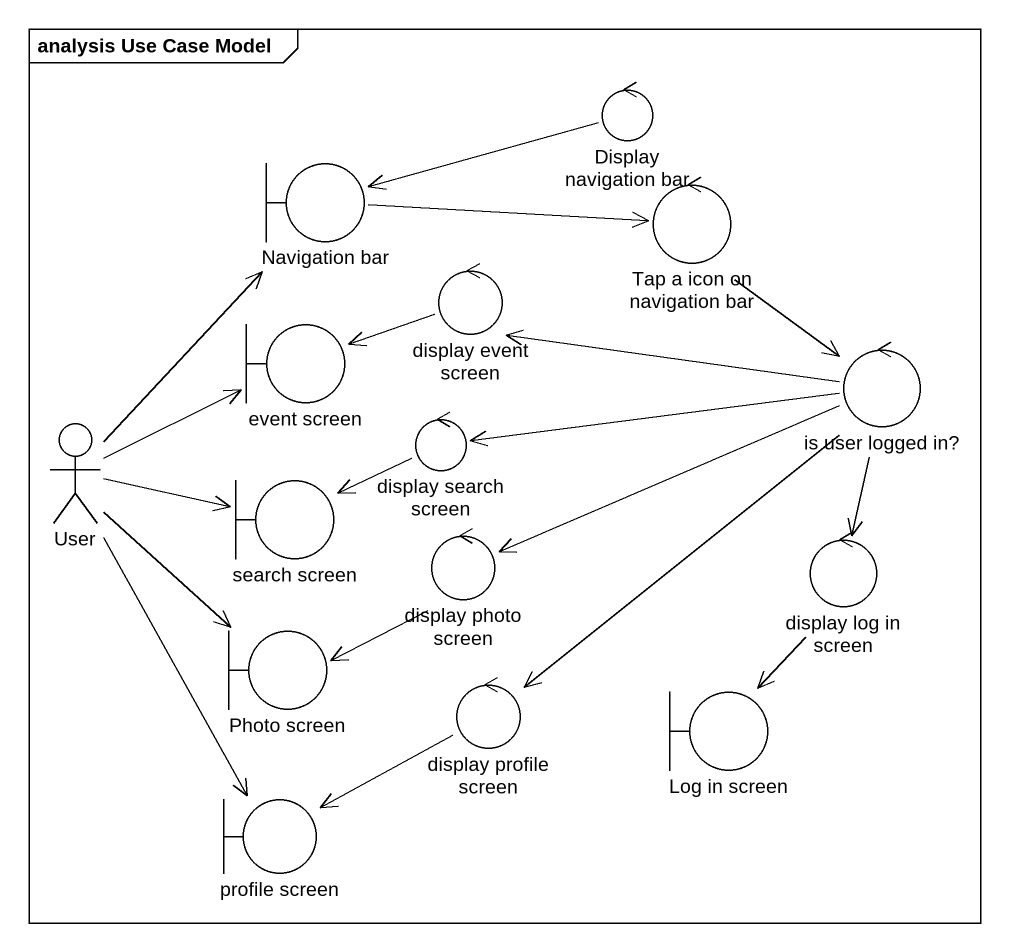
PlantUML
@startuml
mainframe analysis Use Case Model
control "Display navigation bar" as Display_navigation_bar
boundary "Navigation bar" as Navigation_bar
control "Tap a icon on navigation bar" as Tap_a_icon_on_navigation_bar
control "display event screen" as display_event_screen
boundary "event screen" as event_screen
control "is user logged in?" as is_user_logged_in
actor User
control "display search screen" as display_search_screen
boundary "search screen" as search_screen
control "display photo screen" as display_photo_screen
control "display log in screen" as display_log_in_screen
boundary "Photo screen" as Photo_screen
control "display profile screen" as display_profile_screen
boundary "Log in screen" as Log_in_screen
boundary "profile screen" as profile_screen
Display_navigation_bar -left-> Navigation_bar
Navigation_bar -right-> Tap_a_icon_on_navigation_bar
Tap_a_icon_on_navigation_bar --> is_user_logged_in
display_event_screen -left-> event_screen
is_user_logged_in -left-> display_event_screen
is_user_logged_in -left-> display_search_screen
is_user_logged_in -left-> display_photo_screen
is_user_logged_in --> display_log_in_screen
is_user_logged_in --> display_profile_screen
User -up-> Navigation_bar
User -right-> event_screen
User -right-> search_screen
User --> Photo_screen
User --> profile_screen
display_search_screen -left-> search_screen
display_photo_screen -left-> Photo_screen
display_log_in_screen --> Log_in_screen
display_profile_screen -left-> profile_screen
@enduml
